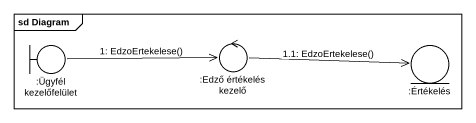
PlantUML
@startuml
mainframe sd Diagram
boundary ":Ügyfél kezelőfelület" as Ügyfél_kezelőfelület
control ":Edző értékelés kezelő" as Edző_értékelés_kezelő
entity ":Értékelés" as Értékelés
Ügyfél_kezelőfelület -right-> Edző_értékelés_kezelő : 1: EdzoErtekelese()
Edző_értékelés_kezelő -right-> Értékelés : 1.1: EdzoErtekelese()
@enduml
